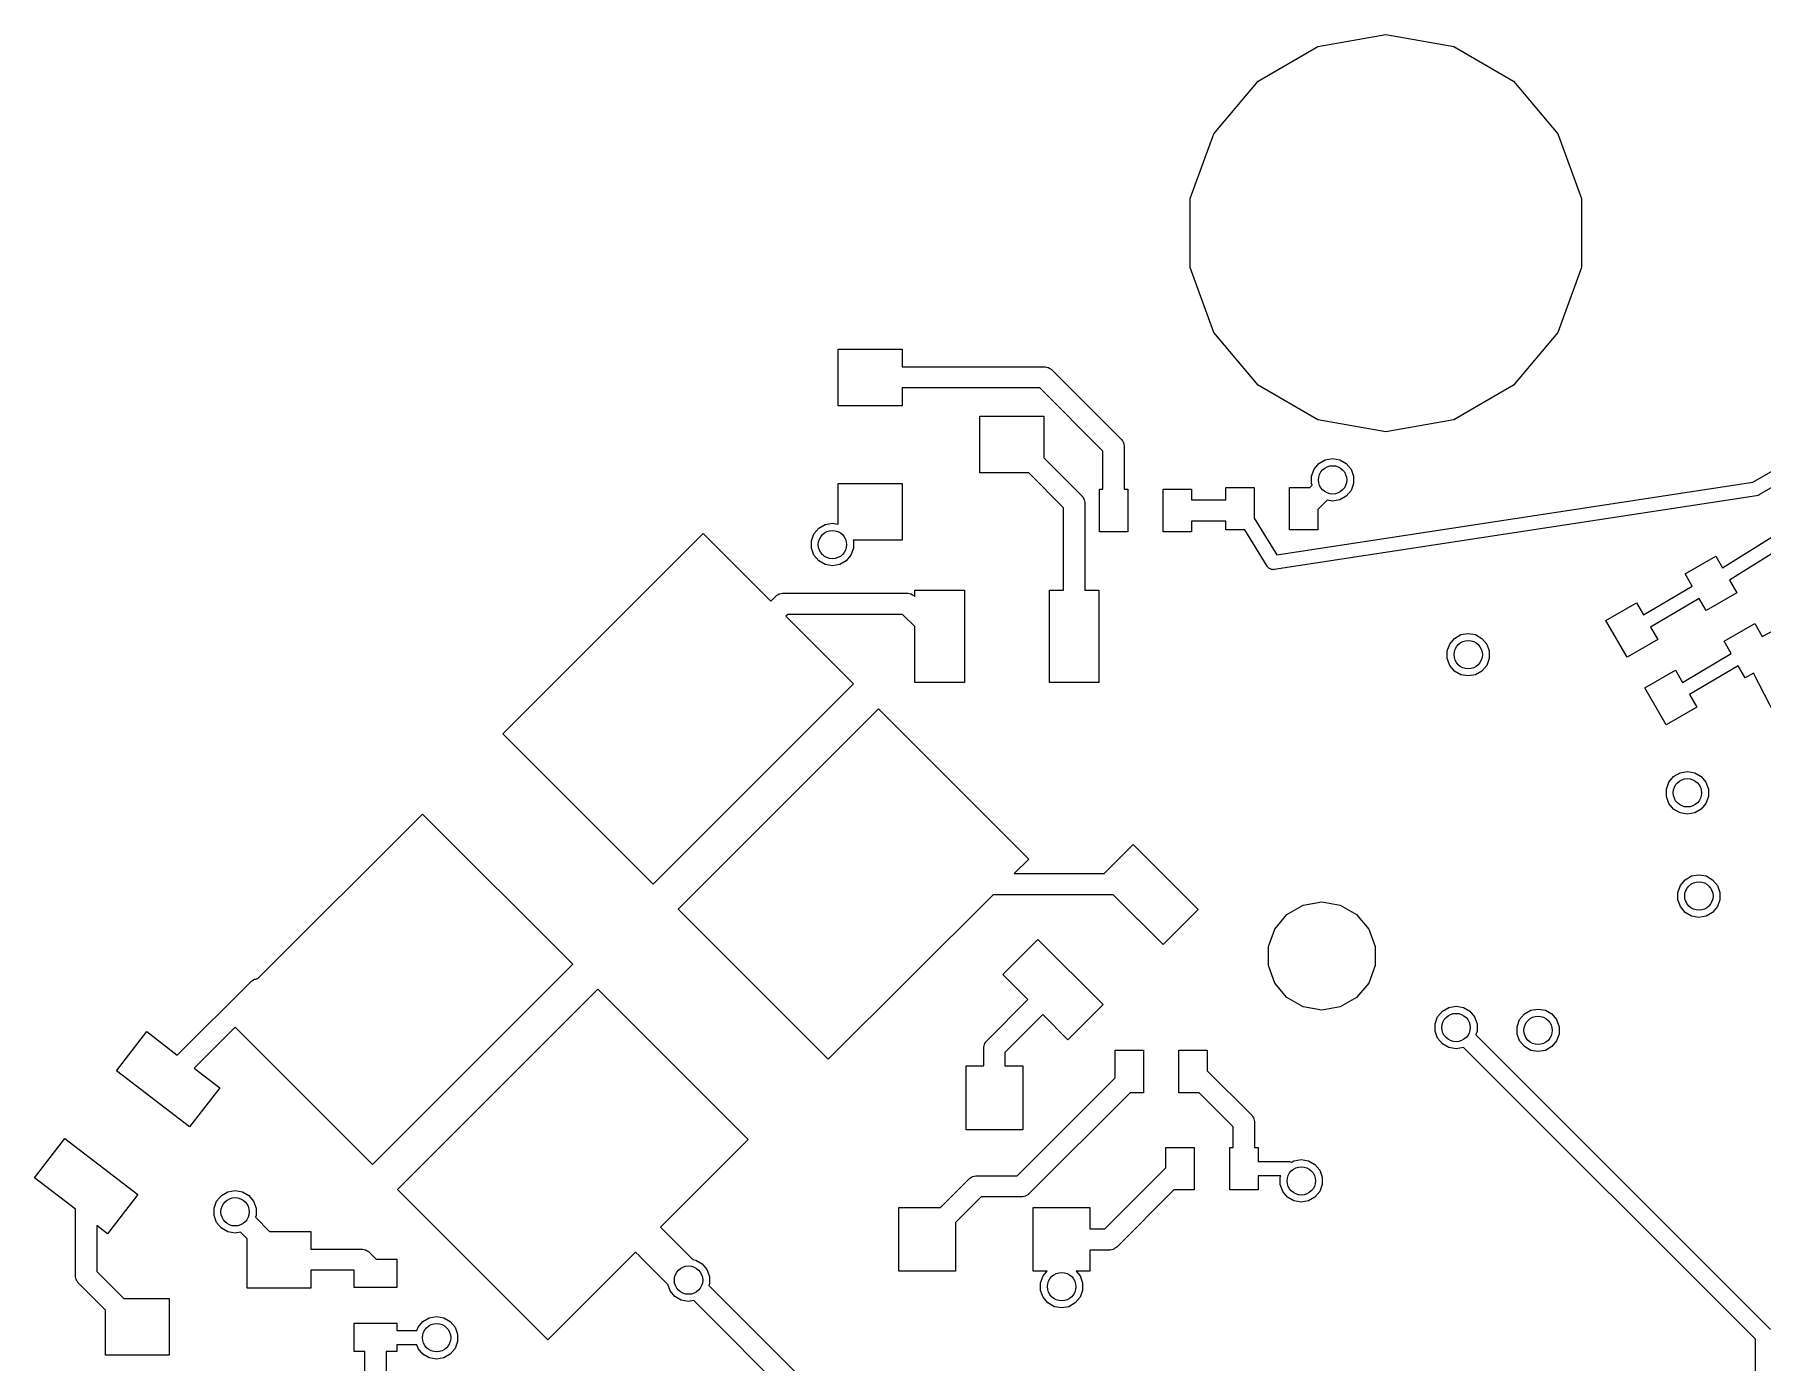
# Model space of a CAD drawing. Extents: x 85.4 to 167.1, y -165.3 to -88.8.
# Drawn here: x 93.23 to 117.62, y -107.58 to -88.83 of the extents above; entities that cross this region are included whole.
import ezdxf

# ---------------------------------------------------------------- set-up
doc = ezdxf.new("R2010")
doc.units = 0
doc.header["$MEASUREMENT"] = 0
doc.layers.add('BLACK', color=7, linetype='CONTINUOUS')

msp = doc.modelspace()

# ---------------------------------------------------------------- linework, layer by layer
at = {"layer": 'Black'}
for p, q in [((110.502, -89.4819), (111.345, -88.9949)), ((111.345, -88.9949), (112.305, -88.8257)), ((112.305, -88.8257), (113.264, -88.9949)), ((113.264, -88.9949), (114.108, -89.4819)), ((109.876, -90.2281), (110.502, -89.4819)), ((114.108, -89.4819), (114.734, -90.2281)), ((109.543, -91.1434), (109.876, -90.2281)), ((114.734, -90.2281), (115.067, -91.1434)), ((109.543, -92.1174), (109.543, -91.1434)), ((115.067, -91.1434), (115.067, -92.1174)), ((117.488, -95.1463), (123.009, -91.9553)), ((109.876, -93.0327), (109.543, -92.1174)), ((115.067, -92.1174), (114.734, -93.0327)), ((123.025, -92.1774), (117.572, -95.3289)), ((110.502, -93.7789), (109.876, -93.0327)), ((114.734, -93.0327), (114.108, -93.7789)), ((104.575, -94.0675), (104.575, -93.2675)), ((104.575, -93.2675), (105.475, -93.2675)), ((105.475, -93.2675), (105.475, -93.5175)), ((105.475, -93.5175), (105.775, -93.5175)), ((105.775, -93.5175), (107.483, -93.5175)), ((107.483, -93.5175), (107.49, -93.5186)), ((107.49, -93.5186), (107.496, -93.5181)), ((107.496, -93.5181), (107.515, -93.5231)), ((107.515, -93.5231), (107.534, -93.5265)), ((107.534, -93.5265), (107.54, -93.5298)), ((107.54, -93.5298), (107.546, -93.5315)), ((107.546, -93.5315), (107.563, -93.5428)), ((107.563, -93.5428), (107.58, -93.5526)), ((107.58, -93.5526), (107.584, -93.5576)), ((107.584, -93.5576), (107.589, -93.5614)), ((107.589, -93.5614), (108.567, -94.5396)), ((105.775, -93.8175), (105.475, -93.8175)), ((105.475, -93.8175), (105.475, -94.0675)), ((107.421, -93.8175), (105.775, -93.8175)), ((108.311, -94.7078), (107.421, -93.8175)), ((111.345, -94.2659), (110.502, -93.7789)), ((114.108, -93.7789), (113.264, -94.2659)), ((105.475, -94.0675), (104.575, -94.0675)), ((106.575, -95.0175), (106.575, -94.2175)), ((106.575, -94.2175), (107.475, -94.2175)), ((107.475, -94.2175), (107.475, -94.8054)), ((112.305, -94.4351), (111.345, -94.2659)), ((113.264, -94.2659), (112.305, -94.4351)), ((108.567, -94.5396), (108.571, -94.545)), ((108.571, -94.545), (108.576, -94.5493)), ((108.576, -94.5493), (108.586, -94.5662)), ((108.586, -94.5662), (108.597, -94.5823)), ((108.597, -94.5823), (108.599, -94.5887)), ((108.599, -94.5887), (108.602, -94.5944)), ((108.602, -94.5944), (108.606, -94.6137)), ((108.606, -94.6137), (108.611, -94.6326)), ((108.611, -94.6326), (108.61, -94.6392)), ((108.61, -94.6392), (108.611, -94.6457)), ((108.611, -94.6457), (108.611, -95.2471)), ((107.475, -94.8054), (108.012, -95.3418)), ((108.311, -95.2471), (108.311, -94.7078)), ((111.292, -94.9647), (111.359, -94.8846)), ((111.359, -94.8846), (111.45, -94.8323)), ((111.45, -94.8323), (111.553, -94.8141)), ((111.553, -94.8141), (111.656, -94.8323)), ((111.656, -94.8323), (111.746, -94.8846)), ((111.746, -94.8846), (111.814, -94.9647)), ((107.263, -95.0175), (106.575, -95.0175)), ((107.755, -95.51), (107.263, -95.0175)), ((111.256, -95.063), (111.292, -94.9647)), ((111.256, -95.1676), (111.256, -95.063)), ((111.814, -94.9647), (111.849, -95.063)), ((111.849, -95.063), (111.849, -95.1676)), ((104.575, -95.7342), (104.575, -95.1675)), ((104.575, -95.1675), (105.475, -95.1675)), ((105.475, -95.1675), (105.475, -95.9675)), ((108.012, -95.3418), (108.015, -95.3472)), ((108.015, -95.3472), (108.02, -95.3515)), ((108.02, -95.3515), (108.03, -95.3684)), ((108.03, -95.3684), (108.041, -95.3845)), ((108.261, -95.8471), (108.261, -95.2471)), ((108.261, -95.2471), (108.311, -95.2471)), ((108.611, -95.2471), (108.661, -95.2471)), ((108.661, -95.2471), (108.661, -95.8471)), ((109.161, -95.8471), (109.161, -95.2471)), ((109.161, -95.2471), (109.561, -95.2471)), ((109.561, -95.2471), (109.561, -95.3971)), ((110.046, -95.3971), (110.046, -95.2217)), ((110.046, -95.2217), (110.446, -95.2217)), ((110.446, -95.2217), (110.446, -95.6562)), ((117.537, -95.3411), (110.73, -96.3825)), ((110.765, -96.1748), (117.488, -95.1463)), ((110.946, -95.8217), (110.946, -95.2217)), ((110.946, -95.2217), (111.234, -95.2217)), ((111.234, -95.2217), (111.265, -95.1911)), ((111.265, -95.1911), (111.256, -95.1676)), ((111.746, -95.346), (111.656, -95.3983)), ((111.814, -95.2659), (111.746, -95.346)), ((111.849, -95.1676), (111.814, -95.2659)), ((117.538, -95.3408), (117.537, -95.3411)), ((117.539, -95.3408), (117.538, -95.3408)), ((117.555, -95.3352), (117.539, -95.3408)), ((117.57, -95.33), (117.555, -95.3352)), ((117.571, -95.3293), (117.57, -95.33)), ((117.572, -95.3289), (117.571, -95.3293)), ((107.755, -96.6751), (107.755, -95.51)), ((108.041, -95.3845), (108.043, -95.3909)), ((108.043, -95.3909), (108.046, -95.3966)), ((108.046, -95.3966), (108.05, -95.4159)), ((108.05, -95.4159), (108.055, -95.4348)), ((108.055, -95.4348), (108.054, -95.4414)), ((108.054, -95.4414), (108.055, -95.4479)), ((108.055, -95.4479), (108.055, -96.6751)), ((109.561, -95.3971), (110.046, -95.3971)), ((111.477, -95.4031), (111.346, -95.5338)), ((111.346, -95.5338), (111.346, -95.8217)), ((111.553, -95.4164), (111.477, -95.4031)), ((111.656, -95.3983), (111.553, -95.4164)), ((104.231, -95.8791), (104.298, -95.799)), ((104.298, -95.799), (104.389, -95.7467)), ((104.389, -95.7467), (104.492, -95.7285)), ((104.492, -95.7285), (104.567, -95.7419)), ((104.567, -95.7419), (104.575, -95.7342)), ((108.661, -95.8471), (108.261, -95.8471)), ((109.561, -95.8471), (109.161, -95.8471)), ((110.046, -95.6971), (109.561, -95.6971)), ((109.561, -95.6971), (109.561, -95.8471)), ((110.046, -95.8217), (110.046, -95.6971)), ((110.313, -95.8217), (110.046, -95.8217)), ((110.629, -96.336), (110.313, -95.8217)), ((110.446, -95.6562), (110.765, -96.1748)), ((111.346, -95.8217), (110.946, -95.8217)), ((117.058, -96.3565), (117.872, -95.8481)), ((99.8383, -98.7031), (102.667, -95.8747)), ((102.667, -95.8747), (103.621, -96.8293)), ((104.195, -95.9774), (104.231, -95.8791)), ((104.195, -96.082), (104.195, -95.9774)), ((104.231, -96.1803), (104.195, -96.082)), ((104.788, -96.082), (104.752, -96.1803)), ((105.475, -95.9675), (104.785, -95.9675)), ((104.785, -95.9675), (104.788, -95.9774)), ((104.788, -95.9774), (104.788, -96.082)), ((117.972, -96.0214), (117.158, -96.5298)), ((104.298, -96.2604), (104.231, -96.1803)), ((104.389, -96.3127), (104.298, -96.2604)), ((104.492, -96.3308), (104.389, -96.3127)), ((104.595, -96.3127), (104.492, -96.3308)), ((104.685, -96.2604), (104.595, -96.3127)), ((104.752, -96.1803), (104.685, -96.2604)), ((110.634, -96.3407), (110.629, -96.336)), ((110.637, -96.3462), (110.634, -96.3407)), ((110.645, -96.3536), (110.637, -96.3462)), ((110.653, -96.362), (110.645, -96.3536)), ((116.529, -96.4408), (116.962, -96.1908)), ((116.962, -96.1908), (117.058, -96.3565)), ((110.658, -96.365), (110.653, -96.362)), ((110.663, -96.3691), (110.658, -96.365)), ((110.673, -96.3732), (110.663, -96.3691)), ((110.683, -96.3786), (110.673, -96.3732)), ((110.689, -96.3795), (110.683, -96.3786)), ((110.695, -96.3817), (110.689, -96.3795)), ((110.706, -96.382), (110.695, -96.3817)), ((110.717, -96.3836), (110.706, -96.382)), ((110.724, -96.3824), (110.717, -96.3836)), ((110.73, -96.3825), (110.724, -96.3824)), ((116.63, -96.6162), (116.529, -96.4408)), ((117.158, -96.5298), (117.262, -96.7105)), ((103.621, -96.8293), (103.692, -96.7586)), ((103.692, -96.7586), (103.697, -96.7548)), ((103.697, -96.7548), (103.702, -96.7497)), ((103.702, -96.7497), (103.719, -96.7399)), ((103.719, -96.7399), (103.735, -96.7287)), ((103.735, -96.7287), (103.741, -96.727)), ((103.741, -96.727), (103.747, -96.7237)), ((103.747, -96.7237), (103.766, -96.7203)), ((103.766, -96.7203), (103.785, -96.7152)), ((103.785, -96.7152), (103.792, -96.7158)), ((103.792, -96.7158), (103.798, -96.7146)), ((103.798, -96.7146), (105.545, -96.7146)), ((105.545, -96.7146), (105.552, -96.7158)), ((105.552, -96.7158), (105.558, -96.7152)), ((105.558, -96.7152), (105.577, -96.7203)), ((105.577, -96.7203), (105.596, -96.7237)), ((105.596, -96.7237), (105.602, -96.727)), ((105.602, -96.727), (105.608, -96.7287)), ((105.608, -96.7287), (105.624, -96.7399)), ((105.624, -96.7399), (105.641, -96.7497)), ((105.641, -96.7497), (105.646, -96.7548)), ((105.646, -96.7548), (105.651, -96.7586)), ((105.651, -96.7586), (105.655, -96.763)), ((105.655, -96.763), (105.655, -96.6751)), ((105.655, -96.6751), (106.355, -96.6751)), ((106.355, -96.6751), (106.355, -97.9751)), ((107.555, -97.9751), (107.555, -96.6751)), ((107.555, -96.6751), (107.755, -96.6751)), ((108.055, -96.6751), (108.255, -96.6751)), ((108.255, -96.6751), (108.255, -97.9751)), ((115.943, -97.0223), (116.63, -96.6162)), ((116.73, -96.7895), (116.043, -97.1955)), ((116.829, -96.9605), (116.73, -96.7895)), ((117.262, -96.7105), (116.829, -96.9605)), ((103.86, -97.0146), (103.833, -97.0414)), ((103.833, -97.0414), (104.788, -97.996)), ((105.483, -97.0146), (103.86, -97.0146)), ((105.655, -97.1872), (105.483, -97.0146)), ((115.412, -97.1012), (115.845, -96.8512)), ((115.845, -96.8512), (115.943, -97.0223)), ((117.617, -97.3258), (118.469, -96.8813)), ((105.655, -97.9751), (105.655, -97.1872)), ((113.274, -97.3535), (113.365, -97.3012)), ((113.365, -97.3012), (113.468, -97.283)), ((113.468, -97.283), (113.571, -97.3012)), ((113.571, -97.3012), (113.662, -97.3535)), ((115.712, -97.6209), (115.412, -97.1012)), ((116.043, -97.1955), (116.145, -97.3709)), ((117.079, -97.3935), (117.512, -97.1435)), ((117.512, -97.1435), (117.617, -97.3258)), ((113.171, -97.5319), (113.207, -97.4336)), ((113.171, -97.6365), (113.171, -97.5319)), ((113.207, -97.4336), (113.274, -97.3535)), ((113.662, -97.3535), (113.729, -97.4336)), ((113.729, -97.4336), (113.765, -97.5319)), ((113.765, -97.5319), (113.765, -97.6365)), ((116.145, -97.3709), (115.712, -97.6209)), ((116.493, -97.9749), (117.18, -97.5689)), ((117.18, -97.5689), (117.079, -97.3935)), ((113.207, -97.7347), (113.171, -97.6365)), ((113.274, -97.8149), (113.207, -97.7347)), ((113.365, -97.8671), (113.274, -97.8149)), ((113.662, -97.8149), (113.571, -97.8671)), ((113.729, -97.7347), (113.662, -97.8149)), ((113.765, -97.6365), (113.729, -97.7347)), ((115.962, -98.0539), (116.395, -97.8039)), ((116.395, -97.8039), (116.493, -97.9749)), ((117.28, -97.7421), (116.593, -98.1481)), ((117.379, -97.9131), (117.28, -97.7421)), ((104.788, -97.996), (101.96, -100.824)), ((106.355, -97.9751), (105.655, -97.9751)), ((108.255, -97.9751), (107.555, -97.9751)), ((113.468, -97.8853), (113.365, -97.8671)), ((113.571, -97.8671), (113.468, -97.8853)), ((116.262, -98.5735), (115.962, -98.0539)), ((117.497, -97.8453), (117.379, -97.9131)), ((117.808, -98.4497), (117.497, -97.8453)), ((116.593, -98.1481), (116.695, -98.3235)), ((102.313, -101.178), (105.142, -98.3495)), ((105.142, -98.3495), (107.263, -100.471)), ((116.695, -98.3235), (116.262, -98.5735)), ((101.96, -100.824), (99.8383, -98.7031)), ((116.368, -99.3042), (116.459, -99.2519)), ((116.459, -99.2519), (116.562, -99.2337)), ((116.562, -99.2337), (116.665, -99.2519)), ((116.665, -99.2519), (116.755, -99.3042)), ((116.265, -99.4826), (116.301, -99.3843)), ((116.265, -99.5872), (116.265, -99.4826)), ((116.301, -99.3843), (116.368, -99.3042)), ((116.755, -99.3042), (116.823, -99.3843)), ((116.823, -99.3843), (116.858, -99.4826)), ((116.858, -99.4826), (116.858, -99.5872)), ((116.301, -99.6855), (116.265, -99.5872)), ((116.368, -99.7656), (116.301, -99.6855)), ((116.459, -99.8179), (116.368, -99.7656)), ((116.755, -99.7656), (116.665, -99.8179)), ((116.823, -99.6855), (116.755, -99.7656)), ((116.858, -99.5872), (116.823, -99.6855)), ((96.3813, -102.16), (98.7069, -99.8345)), ((98.7069, -99.8345), (100.828, -101.956)), ((116.562, -99.836), (116.459, -99.8179)), ((116.665, -99.8179), (116.562, -99.836)), ((107.263, -100.471), (107.059, -100.674)), ((108.326, -100.674), (108.736, -100.264)), ((108.736, -100.264), (109.655, -101.183)), ((107.059, -100.674), (108.326, -100.674)), ((116.531, -100.762), (116.621, -100.71)), ((116.621, -100.71), (116.724, -100.692)), ((116.724, -100.692), (116.827, -100.71)), ((116.827, -100.71), (116.918, -100.762)), ((106.759, -100.974), (104.434, -103.299)), ((108.456, -100.974), (106.759, -100.974)), ((109.16, -101.678), (108.456, -100.974)), ((116.428, -100.941), (116.464, -100.842)), ((116.428, -101.045), (116.428, -100.941)), ((116.464, -100.842), (116.531, -100.762)), ((116.918, -100.762), (116.985, -100.842)), ((116.985, -100.842), (117.021, -100.941)), ((117.021, -100.941), (117.021, -101.045)), ((104.434, -103.299), (102.313, -101.178)), ((109.655, -101.183), (109.16, -101.678)), ((110.909, -101.255), (111.139, -101.122)), ((111.139, -101.122), (111.4, -101.076)), ((111.4, -101.076), (111.662, -101.122)), ((111.662, -101.122), (111.892, -101.255)), ((116.464, -101.143), (116.428, -101.045)), ((116.531, -101.224), (116.464, -101.143)), ((116.621, -101.276), (116.531, -101.224)), ((116.918, -101.224), (116.827, -101.276)), ((116.985, -101.143), (116.918, -101.224)), ((117.021, -101.045), (116.985, -101.143)), ((110.647, -101.708), (110.738, -101.459)), ((110.738, -101.459), (110.909, -101.255)), ((111.892, -101.255), (112.063, -101.459)), ((112.063, -101.459), (112.154, -101.708)), ((116.724, -101.294), (116.621, -101.276)), ((116.827, -101.276), (116.724, -101.294)), ((106.897, -102.103), (107.392, -101.608)), ((107.392, -101.608), (108.312, -102.527)), ((110.647, -101.974), (110.647, -101.708)), ((112.154, -101.708), (112.154, -101.974)), ((100.828, -101.956), (97.9998, -104.784)), ((95.2428, -103.24), (96.2796, -102.203)), ((96.2796, -102.203), (96.285, -102.199)), ((96.285, -102.199), (96.2892, -102.194)), ((96.2892, -102.194), (96.3062, -102.185)), ((96.3062, -102.185), (96.3223, -102.173)), ((96.3223, -102.173), (96.3286, -102.172)), ((96.3286, -102.172), (96.3344, -102.168)), ((96.3344, -102.168), (96.3537, -102.165)), ((96.3537, -102.165), (96.3726, -102.16)), ((96.3726, -102.16), (96.3792, -102.16)), ((96.3792, -102.16), (96.3813, -102.16)), ((107.251, -102.456), (106.897, -102.103)), ((110.738, -102.224), (110.647, -101.974)), ((112.154, -101.974), (112.063, -102.224)), ((98.3534, -105.138), (101.182, -102.309)), ((101.182, -102.309), (103.303, -104.431)), ((110.909, -102.427), (110.738, -102.224)), ((111.139, -102.56), (110.909, -102.427)), ((111.892, -102.427), (111.662, -102.56)), ((112.063, -102.224), (111.892, -102.427)), ((106.672, -103.036), (107.251, -102.456)), ((107.463, -102.668), (106.928, -103.204)), ((107.817, -103.022), (107.463, -102.668)), ((108.312, -102.527), (107.817, -103.022)), ((111.4, -102.606), (111.139, -102.56)), ((111.662, -102.56), (111.4, -102.606)), ((113.035, -102.699), (113.103, -102.619)), ((113.103, -102.619), (113.193, -102.567)), ((113.193, -102.567), (113.296, -102.548)), ((113.296, -102.548), (113.399, -102.567)), ((113.399, -102.567), (113.49, -102.619)), ((113.49, -102.619), (113.557, -102.699)), ((114.194, -102.739), (114.261, -102.659)), ((114.261, -102.659), (114.351, -102.607)), ((114.351, -102.607), (114.454, -102.589)), ((114.454, -102.589), (114.557, -102.607)), ((114.557, -102.607), (114.648, -102.659)), ((114.648, -102.659), (114.715, -102.739)), ((94.3845, -103.464), (94.8106, -102.908)), ((94.8106, -102.908), (95.2428, -103.24)), ((96.0614, -102.846), (95.4829, -103.424)), ((97.9998, -104.784), (96.0614, -102.846)), ((113, -102.797), (113.035, -102.699)), ((113, -102.902), (113, -102.797)), ((113.035, -103), (113, -102.902)), ((113.557, -102.699), (113.593, -102.797)), ((113.593, -102.902), (113.575, -102.951)), ((113.593, -102.797), (113.593, -102.902)), ((114.158, -102.838), (114.194, -102.739)), ((114.158, -102.942), (114.158, -102.838)), ((114.715, -102.739), (114.751, -102.838)), ((114.751, -102.838), (114.751, -102.942)), ((106.628, -103.129), (106.633, -103.11)), ((106.629, -103.135), (106.628, -103.129)), ((106.628, -103.142), (106.629, -103.135)), ((106.628, -103.393), (106.628, -103.142)), ((106.633, -103.11), (106.637, -103.09)), ((106.637, -103.09), (106.64, -103.085)), ((106.64, -103.085), (106.642, -103.078)), ((106.642, -103.078), (106.653, -103.062)), ((106.653, -103.062), (106.663, -103.045)), ((106.663, -103.045), (106.668, -103.041)), ((106.668, -103.041), (106.672, -103.036)), ((108.483, -103.56), (108.483, -103.172)), ((108.483, -103.172), (108.883, -103.172)), ((108.883, -103.172), (108.883, -103.772)), ((109.383, -103.772), (109.383, -103.172)), ((109.383, -103.172), (109.783, -103.172)), ((109.783, -103.172), (109.783, -103.46)), ((113.103, -103.08), (113.035, -103)), ((113.193, -103.133), (113.103, -103.08)), ((113.296, -103.151), (113.193, -103.133)), ((113.399, -103.133), (113.296, -103.151)), ((113.401, -103.131), (113.399, -103.133)), ((117.523, -107.253), (113.401, -103.131)), ((113.575, -102.951), (117.736, -107.113)), ((114.194, -103.04), (114.158, -102.942)), ((114.261, -103.12), (114.194, -103.04)), ((114.351, -103.173), (114.261, -103.12)), ((114.454, -103.191), (114.351, -103.173)), ((114.557, -103.173), (114.454, -103.191)), ((114.648, -103.12), (114.557, -103.173)), ((114.715, -103.04), (114.648, -103.12)), ((114.751, -102.942), (114.715, -103.04)), ((95.4829, -103.424), (95.842, -103.7)), ((106.378, -104.293), (106.378, -103.393)), ((106.378, -103.393), (106.628, -103.393)), ((106.928, -103.204), (106.928, -103.393)), ((106.928, -103.393), (107.178, -103.393)), ((107.178, -103.393), (107.178, -104.293)), ((95.4158, -104.255), (94.3845, -103.464)), ((107.099, -104.943), (108.483, -103.56)), ((109.783, -103.46), (110.407, -104.084)), ((95.842, -103.7), (95.4158, -104.255)), ((108.695, -103.772), (107.267, -105.2)), ((108.883, -103.772), (108.695, -103.772)), ((109.671, -103.772), (109.383, -103.772)), ((110.151, -104.252), (109.671, -103.772)), ((110.407, -104.084), (110.411, -104.09)), ((110.411, -104.09), (110.416, -104.094)), ((110.416, -104.094), (110.426, -104.111)), ((110.426, -104.111), (110.437, -104.127)), ((110.437, -104.127), (110.439, -104.133)), ((110.439, -104.133), (110.442, -104.139)), ((110.442, -104.139), (110.445, -104.158)), ((110.445, -104.158), (110.451, -104.177)), ((107.178, -104.293), (106.378, -104.293)), ((110.151, -104.543), (110.151, -104.252)), ((110.451, -104.177), (110.45, -104.184)), ((110.45, -104.184), (110.451, -104.19)), ((110.451, -104.19), (110.451, -104.543)), ((93.2278, -104.971), (93.654, -104.416)), ((93.654, -104.416), (94.6853, -105.207)), ((103.303, -104.431), (102.066, -105.668)), ((109.201, -104.831), (109.201, -104.543)), ((109.201, -104.543), (109.601, -104.543)), ((109.601, -104.543), (109.601, -105.143)), ((110.101, -105.143), (110.101, -104.543)), ((110.101, -104.543), (110.151, -104.543)), ((110.451, -104.543), (110.501, -104.543)), ((110.501, -104.543), (110.501, -104.743)), ((108.339, -105.693), (109.201, -104.831)), ((110.501, -104.743), (110.938, -104.743)), ((110.938, -104.743), (110.943, -104.744)), ((110.943, -104.744), (110.947, -104.744)), ((110.947, -104.744), (110.96, -104.747)), ((110.96, -104.747), (110.972, -104.75)), ((110.972, -104.75), (110.976, -104.751)), ((110.976, -104.751), (111.008, -104.733)), ((111.008, -104.733), (111.111, -104.715)), ((111.111, -104.715), (111.214, -104.733)), ((111.214, -104.733), (111.304, -104.785)), ((111.304, -104.785), (111.371, -104.865)), ((111.371, -104.865), (111.407, -104.964)), ((93.8066, -105.415), (93.2278, -104.971)), ((106.016, -105.393), (106.422, -104.987)), ((106.422, -104.987), (106.427, -104.984)), ((106.427, -104.984), (106.431, -104.979)), ((106.431, -104.979), (106.448, -104.969)), ((106.448, -104.969), (106.464, -104.958)), ((106.464, -104.958), (106.471, -104.956)), ((106.471, -104.956), (106.476, -104.953)), ((106.476, -104.953), (106.496, -104.949)), ((106.496, -104.949), (106.515, -104.944)), ((106.515, -104.944), (106.521, -104.945)), ((106.521, -104.945), (106.528, -104.943)), ((106.528, -104.943), (107.099, -104.943)), ((110.821, -104.943), (110.501, -104.943)), ((110.501, -104.943), (110.501, -105.143)), ((110.814, -104.964), (110.821, -104.943)), ((110.814, -105.068), (110.814, -104.964)), ((110.85, -105.167), (110.814, -105.068)), ((111.407, -105.068), (111.371, -105.167)), ((111.407, -104.964), (111.407, -105.068)), ((94.6853, -105.207), (94.2592, -105.763)), ((95.7623, -105.401), (95.7981, -105.303)), ((95.7981, -105.303), (95.8653, -105.222)), ((95.8653, -105.222), (95.9559, -105.17)), ((95.9559, -105.17), (96.0589, -105.152)), ((96.0589, -105.152), (96.1619, -105.17)), ((96.1619, -105.17), (96.2525, -105.222)), ((96.2525, -105.222), (96.3197, -105.303)), ((96.3197, -105.303), (96.3555, -105.401)), ((100.475, -107.259), (98.3534, -105.138)), ((106.59, -105.243), (106.228, -105.606)), ((107.161, -105.243), (106.59, -105.243)), ((107.168, -105.242), (107.161, -105.243)), ((107.174, -105.243), (107.168, -105.242)), ((107.193, -105.238), (107.174, -105.243)), ((107.212, -105.234), (107.193, -105.238)), ((107.218, -105.231), (107.212, -105.234)), ((107.224, -105.229), (107.218, -105.231)), ((107.241, -105.218), (107.224, -105.229)), ((107.258, -105.208), (107.241, -105.218)), ((107.262, -105.203), (107.258, -105.208)), ((107.267, -105.2), (107.262, -105.203)), ((109.313, -105.143), (108.507, -105.95)), ((109.601, -105.143), (109.313, -105.143)), ((110.501, -105.143), (110.101, -105.143)), ((110.917, -105.247), (110.85, -105.167)), ((111.008, -105.299), (110.917, -105.247)), ((111.111, -105.317), (111.008, -105.299)), ((111.214, -105.299), (111.111, -105.317)), ((111.304, -105.247), (111.214, -105.299)), ((111.371, -105.167), (111.304, -105.247)), ((93.8066, -106.357), (93.8066, -105.415)), ((95.7623, -105.505), (95.7623, -105.401)), ((95.7981, -105.604), (95.7623, -105.505)), ((95.8653, -105.684), (95.7981, -105.604)), ((96.3555, -105.505), (96.3469, -105.529)), ((96.3469, -105.529), (96.5466, -105.729)), ((96.3555, -105.401), (96.3555, -105.505)), ((105.428, -106.293), (105.428, -105.393)), ((105.428, -105.393), (106.016, -105.393)), ((106.228, -105.606), (106.228, -106.293)), ((107.328, -106.293), (107.328, -105.393)), ((107.328, -105.393), (108.128, -105.393)), ((108.128, -105.393), (108.128, -105.693)), ((94.2592, -105.763), (94.1066, -105.645)), ((94.1066, -105.645), (94.1066, -106.295)), ((95.9559, -105.736), (95.8653, -105.684)), ((96.0589, -105.754), (95.9559, -105.736)), ((96.1346, -105.741), (96.0589, -105.754)), ((96.2279, -105.834), (96.1346, -105.741)), ((96.2279, -106.529), (96.2279, -105.834)), ((96.5466, -105.729), (97.1279, -105.729)), ((97.1279, -105.729), (97.1279, -105.979)), ((102.066, -105.668), (102.136, -105.739)), ((102.136, -105.739), (102.142, -105.747)), ((102.142, -105.747), (102.143, -105.748)), ((102.143, -105.748), (102.151, -105.755)), ((102.151, -105.755), (102.153, -105.758)), ((102.153, -105.758), (102.523, -106.128)), ((108.128, -105.693), (108.339, -105.693)), ((97.1279, -105.979), (97.8449, -105.979)), ((97.8449, -105.979), (97.8514, -105.98)), ((97.8514, -105.98), (97.858, -105.979)), ((97.858, -105.979), (97.8769, -105.984)), ((97.8769, -105.984), (97.8962, -105.988)), ((97.8962, -105.988), (97.9019, -105.991)), ((97.9019, -105.991), (97.9083, -105.993)), ((97.9083, -105.993), (97.9243, -106.004)), ((97.9243, -106.004), (97.9413, -106.014)), ((97.9413, -106.014), (97.9455, -106.019)), ((97.9455, -106.019), (97.951, -106.023)), ((97.951, -106.023), (98.0522, -106.124)), ((101.712, -106.022), (100.475, -107.259)), ((101.766, -106.076), (101.712, -106.022)), ((101.768, -106.079), (101.766, -106.076)), ((101.776, -106.085), (101.768, -106.079)), ((101.777, -106.086), (101.776, -106.085)), ((101.783, -106.095), (101.777, -106.086)), ((102.166, -106.478), (101.783, -106.095)), ((108.401, -105.993), (108.128, -105.993)), ((108.128, -105.993), (108.128, -106.293)), ((108.408, -105.992), (108.401, -105.993)), ((108.414, -105.993), (108.408, -105.992)), ((108.433, -105.988), (108.414, -105.993)), ((108.452, -105.984), (108.433, -105.988)), ((108.458, -105.981), (108.452, -105.984)), ((108.464, -105.979), (108.458, -105.981)), ((108.481, -105.968), (108.464, -105.979)), ((108.498, -105.958), (108.481, -105.968)), ((108.502, -105.953), (108.498, -105.958)), ((108.507, -105.95), (108.502, -105.953)), ((94.1066, -106.295), (94.49, -106.679)), ((97.7401, -106.279), (97.1279, -106.279)), ((97.1279, -106.279), (97.1279, -106.529)), ((97.7401, -106.524), (97.7401, -106.279)), ((98.0522, -106.124), (98.3401, -106.124)), ((98.3401, -106.124), (98.3401, -106.524)), ((102.523, -106.128), (102.563, -106.135)), ((102.563, -106.135), (102.653, -106.188)), ((102.653, -106.188), (102.72, -106.268)), ((102.72, -106.268), (102.756, -106.366)), ((106.228, -106.293), (105.428, -106.293)), ((107.522, -106.293), (107.328, -106.293)), ((107.467, -106.359), (107.522, -106.293)), ((108.128, -106.293), (107.933, -106.293)), ((107.933, -106.293), (107.988, -106.359)), ((93.8077, -106.364), (93.8066, -106.357)), ((93.8071, -106.37), (93.8077, -106.364)), ((93.8122, -106.389), (93.8071, -106.37)), ((93.8156, -106.409), (93.8122, -106.389)), ((93.8189, -106.414), (93.8156, -106.409)), ((93.8206, -106.421), (93.8189, -106.414)), ((93.8319, -106.437), (93.8206, -106.421)), ((93.8417, -106.454), (93.8319, -106.437)), ((93.8467, -106.458), (93.8417, -106.454)), ((93.8505, -106.463), (93.8467, -106.458)), ((94.2279, -106.841), (93.8505, -106.463)), ((97.1279, -106.529), (96.2279, -106.529)), ((98.3401, -106.524), (97.7401, -106.524)), ((102.199, -106.569), (102.166, -106.478)), ((102.266, -106.649), (102.199, -106.569)), ((102.756, -106.471), (102.748, -106.494)), ((102.748, -106.494), (105.98, -109.726)), ((102.756, -106.366), (102.756, -106.471)), ((107.431, -106.457), (107.467, -106.359)), ((107.431, -106.562), (107.431, -106.457)), ((107.467, -106.66), (107.431, -106.562)), ((107.988, -106.359), (108.024, -106.457)), ((108.024, -106.562), (107.988, -106.66)), ((108.024, -106.457), (108.024, -106.562)), ((94.2279, -107.479), (94.2279, -106.841)), ((94.49, -106.679), (95.1279, -106.679)), ((95.1279, -106.679), (95.1279, -107.479)), ((102.357, -106.701), (102.266, -106.649)), ((102.46, -106.719), (102.357, -106.701)), ((102.535, -106.706), (102.46, -106.719)), ((105.723, -109.894), (102.535, -106.706)), ((107.534, -106.74), (107.467, -106.66)), ((107.625, -106.793), (107.534, -106.74)), ((107.728, -106.811), (107.625, -106.793)), ((107.831, -106.793), (107.728, -106.811)), ((107.921, -106.74), (107.831, -106.793)), ((107.988, -106.66), (107.921, -106.74)), ((97.7401, -107.424), (97.7401, -107.024)), ((97.7401, -107.024), (98.3401, -107.024)), ((98.3401, -107.024), (98.3401, -107.131)), ((98.6245, -107.131), (98.6429, -107.081)), ((98.6429, -107.081), (98.7101, -107)), ((98.7101, -107), (98.8007, -106.948)), ((98.8007, -106.948), (98.9037, -106.93)), ((98.9037, -106.93), (99.0067, -106.948)), ((99.0067, -106.948), (99.0973, -107)), ((99.0973, -107), (99.1645, -107.081)), ((99.1645, -107.081), (99.2003, -107.179)), ((98.3401, -107.131), (98.6245, -107.131)), ((98.6245, -107.331), (98.3401, -107.331)), ((98.3401, -107.331), (98.3401, -107.424)), ((98.6429, -107.382), (98.6245, -107.331)), ((99.2003, -107.283), (99.1645, -107.382)), ((99.2003, -107.179), (99.2003, -107.283)), ((117.523, -113.878), (117.523, -107.253)), ((95.1279, -107.479), (94.2279, -107.479)), ((97.8901, -107.424), (97.7401, -107.424)), ((97.8901, -108.203), (97.8901, -107.424)), ((98.3401, -107.424), (98.1901, -107.424)), ((98.1901, -107.424), (98.1901, -108.265)), ((98.7101, -107.462), (98.6429, -107.382)), ((98.8007, -107.514), (98.7101, -107.462)), ((98.9037, -107.532), (98.8007, -107.514)), ((99.0067, -107.514), (98.9037, -107.532)), ((99.0973, -107.462), (99.0067, -107.514)), ((99.1645, -107.382), (99.0973, -107.462))]:
    msp.add_line(p, q, dxfattribs=at)
for centre in [(111.553, -95.1153), (104.492, -96.0297), (113.468, -97.5842), (116.562, -99.5349), (116.724, -100.993), (113.296, -102.85), (114.454, -102.89), (111.111, -105.016), (96.0589, -105.453), (102.46, -106.418), (107.728, -106.51), (98.9037, -107.231)]:
    msp.add_circle(centre, 0.2, dxfattribs=at)

doc.saveas('drawing.dxf')
